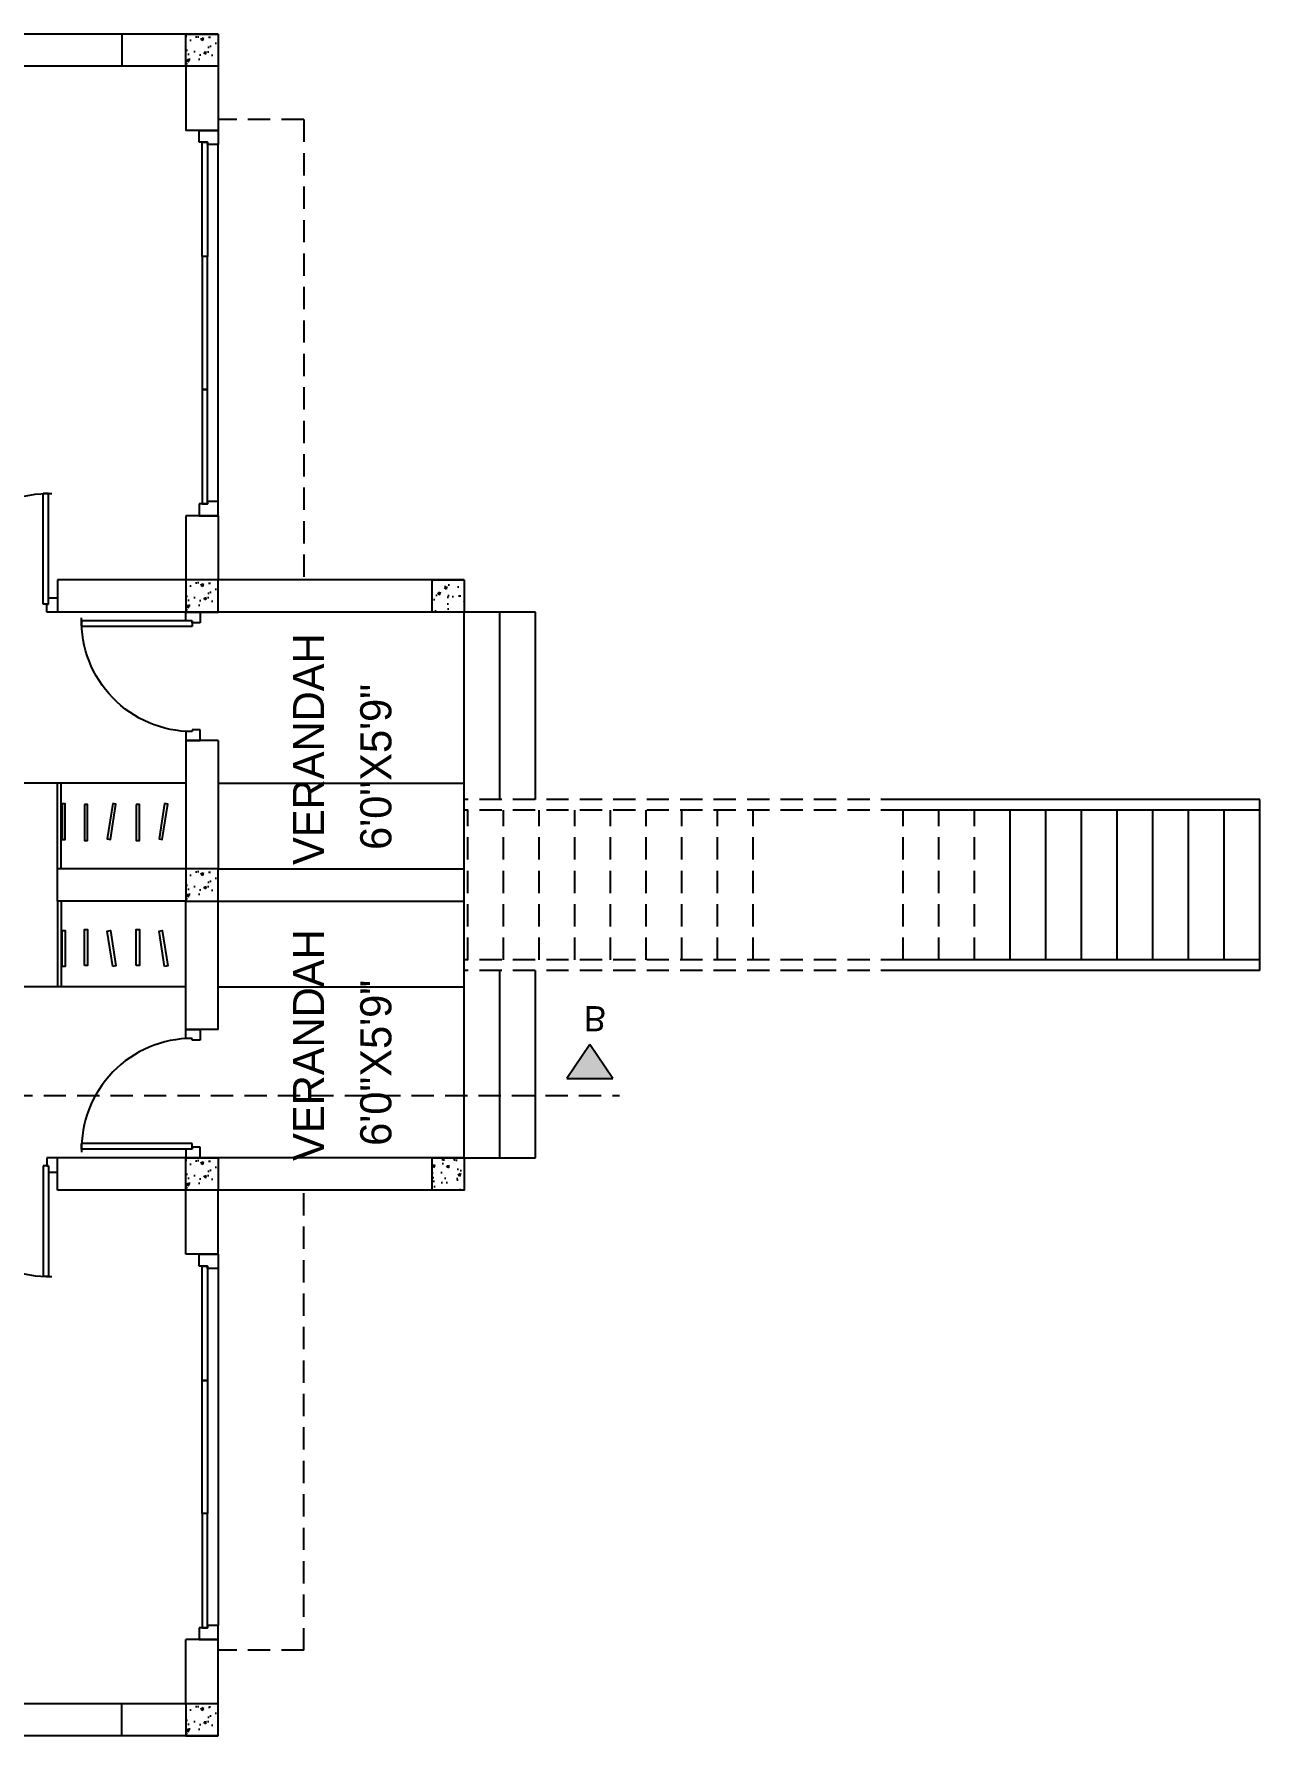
# Model space of a CAD drawing. Extents: x 173554 to 176562, y -34760 to -32805.
# Drawn here: x 176218.2 to 176561.7, y -33709.4 to -33232.4 of the extents above; entities that cross this region are included whole.
import ezdxf
from ezdxf.enums import TextEntityAlignment as Align

# ---------------------------------------------------------------- set-up
doc = ezdxf.new("R2010")
doc.units = 0
doc.header["$LTSCALE"] = 25
doc.header["$MEASUREMENT"] = 0
for name, pattern in [('DASHDOT', [1, 0.5, -0.25, 0, -0.25]), ('HIDDEN', [0.375, 0.25, -0.125]), ('HIDDEN2', [0.1875, 0.125, -0.0625])]:
    doc.linetypes.add(name, pattern=pattern)
doc.layers.get('0').update_dxf_attribs({"linetype": 'CONTINUOUS'})
for name, color, linetype in [('COLUMN', 31, 'CONTINUOUS'), ('DIMLINE', 254, 'CONTINUOUS'), ('DOOR', 1, 'CONTINUOUS'), ('FURN', 10, 'CONTINUOUS'), ('HATCH', 8, 'CONTINUOUS'), ('sec', 13, 'DASHDOT'), ('text', 2, 'CONTINUOUS'), ('wall', 13, 'CONTINUOUS'), ('WINDOW', 4, 'CONTINUOUS')]:
    doc.layers.add(name, color=color, linetype=linetype)
doc.styles.add('STYLE2', font='')
doc.styles.add('style5', font='')
doc.styles.get('STYLE2').set_extended_font_data('Cooper BlkItHd BT')
doc.styles.get('style5').set_extended_font_data('Geometr415 Md BT')
pattern_1 = [(140, (134340.509, -209108.269), (0.62752135, 7.17260183), [0.75, -8.25]), (85, (134340.509, -209108.269), (-7.52192134, -1.38751334), [0.6, -6.6]), (190.4514, (134340.561, -209107.671), (-6.89439542, 5.78509382), [0.6374019, -7.01142112]), (136.1842, (134338.509, -209108.269), (1.65519014, 10.6724105), [1.125, -12.375]), (186.6356, (134338.647, -209107.38), (-9.7411787, 9.34662706), [0.9561029, -10.51713]), (81.1842, (134338.509, -209108.269), (-9.741186, 9.34661945), [0.9, -9.9]), (111, (134339.009, -209107.269), (4.0261889, 5.96907052), [0.75, -8.25]), (56, (134339.009, -209107.269), (-7.25150045, 2.43315332), [0.6, -6.6]), (161.4514, (134339.344, -209106.7715), (-3.22530497, 8.40222629), [0.6374019, -7.01142112]), (127.5, (134340.5088, -209108.269), (-3.32893854, 0.121598553), [0, -6.52, 0, -6.7, 0, -6.625]), (97.5, (134340.5088, -209108.269), (-3.94411712, 2.630695374), [0, -3.82, 0, -6.37, 0, -2.525]), (57.5, (134340.5088, -209110.499), (0.225548717, 5.33822436), [0, -2.5, 0, -7.8, 0, -10.35]), (47.5, (134340.509, -209111.499), (-1.00104982, 5.83186169), [0, -3.25, 0, -5.18, 0, -7.35])]

# ---------------------------------------------------------------- blocks, each defined once
blk = doc.blocks.new('DR1H902')
at = {"color": 0}
for p, q in [((-0.5, 0), (-0.5, 1)), ((-0.5, 1), (-0.45, 1)), ((-0.45, 0), (-0.45, 1)), ((-0.5, 0), (-0.45, 0))]:
    blk.add_line(p, q, dxfattribs=at)
blk.add_arc((-0.5, 0), 1, 0, 91.707, dxfattribs=at)
blk = doc.blocks.new('A$C3B4262AC')
at = {"layer": 'DOOR'}
for p, q in [((0, 4), (0, 0)), ((2.5, 4), (0, 4)), ((2.5, 2.25), (2.5, 4)), ((0, 0), (3, 0)), ((3, 2.25), (2.5, 2.25)), ((3, 0), (3, 2.25))]:
    blk.add_line(p, q, dxfattribs=at)
blk = doc.blocks.new('A$C1F9E242A')
blk.add_blockref('A$C3B4262AC', (0, 0))
at = {"xscale": -1}
blk.add_blockref('A$C3B4262AC', (36, 0), dxfattribs=at)
at = {"layer": 'DOOR', "xscale": -31, "yscale": 31, "zscale": 68.88888888888889}
blk.add_blockref('DR1H902', (18, 2.25), dxfattribs=at)
blk = doc.blocks.new('*U72')
blk.add_blockref('A$C1F9E242A', (-36, -2))
blk = doc.blocks.new('*U73')
blk.add_blockref('A$C1F9E242A', (-36, -2))

msp = doc.modelspace()

# ---------------------------------------------------------------- hatches: boundary and pattern name
at = {"layer": 'HATCH'}
h = msp.add_hatch(dxfattribs=at)
h.set_pattern_fill('AR-CONC', color=8, angle=90, style=0)
h.set_pattern_definition([(140, (138568.203, -206726.429), (0.62752135, 7.17260183), [0.75, -8.25]), (85, (138568.203, -206726.429), (-7.52192134, -1.38751334), [0.6, -6.6]), (190.4514, (138568.2554, -206725.831), (-6.89439542, 5.78509382), [0.6374019, -7.01142112]), (136.1842, (138566.203, -206726.429), (1.65519014, 10.6724105), [1.125, -12.375]), (186.6356, (138566.341, -206725.539), (-9.7411787, 9.34662706), [0.9561029, -10.51713]), (81.1842, (138566.203, -206726.429), (-9.741186, 9.34661945), [0.9, -9.9]), (111, (138566.703, -206725.429), (4.0261889, 5.96907052), [0.75, -8.25]), (56, (138566.703, -206725.429), (-7.25150045, 2.43315332), [0.6, -6.6]), (161.4514, (138567.039, -206724.931), (-3.22530497, 8.40222629), [0.6374019, -7.01142112]), (127.5, (138568.2031, -206726.4288), (-3.32893854, 0.121598553), [0, -6.52, 0, -6.7, 0, -6.625]), (97.5, (138568.203, -206726.4288), (-3.94411712, 2.630695374), [0, -3.82, 0, -6.37, 0, -2.525]), (57.5, (138568.2031, -206728.6588), (0.225548717, 5.33822436), [0, -2.5, 0, -7.8, 0, -10.35]), (47.5, (138568.203, -206729.6588), (-1.00104982, 5.83186169), [0, -3.25, 0, -5.18, 0, -7.35])])
h.paths.add_polyline_path([(176260.73, -33232.37), (176260.73, -33241.37), (176269.73, -33241.37), (176269.73, -33232.37)])
h = msp.add_hatch(dxfattribs=at)
h.set_pattern_fill('AR-CONC', color=8, angle=90, style=0)
h.set_pattern_definition([(140, (138568.203, -206879.429), (0.62752135, 7.17260183), [0.75, -8.25]), (85, (138568.203, -206879.429), (-7.52192134, -1.38751334), [0.6, -6.6]), (190.4514, (138568.2554, -206878.831), (-6.89439542, 5.78509382), [0.6374019, -7.01142112]), (136.1842, (138566.203, -206879.429), (1.65519014, 10.6724105), [1.125, -12.375]), (186.6356, (138566.341, -206878.539), (-9.7411787, 9.34662706), [0.9561029, -10.51713]), (81.1842, (138566.203, -206879.429), (-9.741186, 9.34661945), [0.9, -9.9]), (111, (138566.703, -206878.429), (4.0261889, 5.96907052), [0.75, -8.25]), (56, (138566.703, -206878.429), (-7.25150045, 2.43315332), [0.6, -6.6]), (161.4514, (138567.039, -206877.931), (-3.22530497, 8.40222629), [0.6374019, -7.01142112]), (127.5, (138568.2031, -206879.4288), (-3.32893854, 0.121598553), [0, -6.52, 0, -6.7, 0, -6.625]), (97.5, (138568.203, -206879.4288), (-3.94411712, 2.630695374), [0, -3.82, 0, -6.37, 0, -2.525]), (57.5, (138568.2031, -206881.6588), (0.225548717, 5.33822436), [0, -2.5, 0, -7.8, 0, -10.35]), (47.5, (138568.203, -206882.6588), (-1.00104982, 5.83186169), [0, -3.25, 0, -5.18, 0, -7.35])])
h.paths.add_polyline_path([(176260.73, -33385.37), (176260.73, -33394.37), (176269.73, -33394.37), (176269.73, -33385.37)])
h = msp.add_hatch(dxfattribs=at)
h.set_pattern_fill('AR-CONC', color=8, angle=90, style=0)
h.set_pattern_definition(pattern_1)
h.paths.add_polyline_path([(176329.73, -33394.37), (176338.73, -33394.37), (176338.73, -33385.37), (176329.73, -33385.37)])
h = msp.add_hatch(dxfattribs=at)
h.set_pattern_fill('AR-CONC', color=8, angle=90, style=0)
h.set_pattern_definition([(140, (138568.203, -206960.43), (0.62752135, 7.17260183), [0.75, -8.25]), (85, (138568.203, -206960.43), (-7.52192134, -1.38751334), [0.6, -6.6]), (190.4514, (138568.2554, -206959.8325), (-6.89439542, 5.78509382), [0.6374019, -7.01142112]), (136.1842, (138566.203, -206960.43), (1.65519014, 10.6724105), [1.125, -12.375]), (186.6356, (138566.341, -206959.541), (-9.7411787, 9.34662706), [0.9561029, -10.51713]), (81.1842, (138566.203, -206960.43), (-9.741186, 9.34661945), [0.9, -9.9]), (111, (138566.703, -206959.43), (4.0261889, 5.96907052), [0.75, -8.25]), (56, (138566.703, -206959.43), (-7.25150045, 2.43315332), [0.6, -6.6]), (161.4514, (138567.039, -206958.933), (-3.22530497, 8.40222629), [0.6374019, -7.01142112]), (127.5, (138568.2031, -206960.4303), (-3.32893854, 0.121598553), [0, -6.52, 0, -6.7, 0, -6.625]), (97.5, (138568.203, -206960.4303), (-3.94411712, 2.630695374), [0, -3.82, 0, -6.37, 0, -2.525]), (57.5, (138568.2031, -206962.6603), (0.225548717, 5.33822436), [0, -2.5, 0, -7.8, 0, -10.35]), (47.5, (138568.203, -206963.6603), (-1.00104982, 5.83186169), [0, -3.25, 0, -5.18, 0, -7.35])])
h.paths.add_polyline_path([(176260.73, -33466.37), (176260.73, -33475.37), (176269.73, -33475.37), (176269.73, -33466.37)])
h = msp.add_hatch(dxfattribs=at)
h.set_pattern_fill('AR-CONC', color=8, angle=90, style=0)
h.set_pattern_definition([(140, (138568.203, -207041.432), (0.62752135, 7.17260183), [0.75, -8.25]), (85, (138568.203, -207041.432), (-7.52192134, -1.38751334), [0.6, -6.6]), (190.4514, (138568.2554, -207040.834), (-6.89439542, 5.78509382), [0.6374019, -7.01142112]), (136.1842, (138566.203, -207041.432), (1.65519014, 10.6724105), [1.125, -12.375]), (186.6356, (138566.341, -207040.542), (-9.7411787, 9.34662706), [0.9561029, -10.51713]), (81.1842, (138566.203, -207041.432), (-9.741186, 9.34661945), [0.9, -9.9]), (111, (138566.703, -207040.432), (4.0261889, 5.96907052), [0.75, -8.25]), (56, (138566.703, -207040.432), (-7.25150045, 2.43315332), [0.6, -6.6]), (161.4514, (138567.039, -207039.934), (-3.22530497, 8.40222629), [0.6374019, -7.01142112]), (127.5, (138568.2031, -207041.4317), (-3.32893854, 0.121598553), [0, -6.52, 0, -6.7, 0, -6.625]), (97.5, (138568.203, -207041.4317), (-3.94411712, 2.630695374), [0, -3.82, 0, -6.37, 0, -2.525]), (57.5, (138568.2031, -207043.6617), (0.225548717, 5.33822436), [0, -2.5, 0, -7.8, 0, -10.35]), (47.5, (138568.203, -207044.6617), (-1.00104982, 5.83186169), [0, -3.25, 0, -5.18, 0, -7.35])])
h.paths.add_polyline_path([(176260.73, -33547.37), (176260.73, -33556.37), (176269.73, -33556.37), (176269.73, -33547.37)])
h = msp.add_hatch(dxfattribs=at)
h.set_pattern_fill('AR-CONC', color=8, angle=90, style=0)
h.set_pattern_definition(pattern_1)
h.paths.add_polyline_path([(176329.73, -33547.37), (176329.73, -33556.37), (176338.73, -33556.37), (176338.73, -33547.37)])
h = msp.add_hatch(dxfattribs=at)
h.set_pattern_fill('AR-CONC', color=8, angle=90, style=0)
h.set_pattern_definition([(140, (138568.203, -207194.43), (0.62752135, 7.17260183), [0.75, -8.25]), (85, (138568.203, -207194.43), (-7.52192134, -1.38751334), [0.6, -6.6]), (190.4514, (138568.2554, -207193.8325), (-6.89439542, 5.78509382), [0.6374019, -7.01142112]), (136.1842, (138566.203, -207194.43), (1.65519014, 10.6724105), [1.125, -12.375]), (186.6356, (138566.341, -207193.541), (-9.7411787, 9.34662706), [0.9561029, -10.51713]), (81.1842, (138566.203, -207194.43), (-9.741186, 9.34661945), [0.9, -9.9]), (111, (138566.703, -207193.43), (4.0261889, 5.96907052), [0.75, -8.25]), (56, (138566.703, -207193.43), (-7.25150045, 2.43315332), [0.6, -6.6]), (161.4514, (138567.039, -207192.933), (-3.22530497, 8.40222629), [0.6374019, -7.01142112]), (127.5, (138568.2031, -207194.4303), (-3.32893854, 0.121598553), [0, -6.52, 0, -6.7, 0, -6.625]), (97.5, (138568.203, -207194.4303), (-3.94411712, 2.630695374), [0, -3.82, 0, -6.37, 0, -2.525]), (57.5, (138568.2031, -207196.6603), (0.225548717, 5.33822436), [0, -2.5, 0, -7.8, 0, -10.35]), (47.5, (138568.203, -207197.6603), (-1.00104982, 5.83186169), [0, -3.25, 0, -5.18, 0, -7.35])])
h.paths.add_polyline_path([(176260.73, -33700.37), (176260.73, -33709.37), (176269.73, -33709.37), (176269.73, -33700.37)])
at = {"layer": 'sec'}
msp.add_hatch(color=8, dxfattribs=at).paths.add_polyline_path([(176367.44, -33525.09), (176373.89, -33515.54), (176380.35, -33525.09)])

# ---------------------------------------------------------------- linework, layer by layer
at = {"linetype": 'HIDDEN'}
for p, q in [((176293.73, -33256.37), (176269.73, -33256.37)), ((176293.73, -33256.37), (176293.73, -33385.37)), ((176293.73, -33685.37), (176293.73, -33556.37)), ((176293.73, -33685.37), (176269.73, -33685.37))]:
    msp.add_line(p, q, dxfattribs=at)
for p, q in [((176269.73, -33363.37), (176269.73, -33263.37)), ((176338.73, -33385.37), (176269.73, -33385.37)), ((176329.73, -33394.37), (176260.73, -33394.37)), ((176338.73, -33446.87), (176338.73, -33394.37)), ((176358.73, -33394.37), (176338.73, -33394.37)), ((176348.73, -33446.87), (176348.73, -33394.37)), ((176358.73, -33446.87), (176358.73, -33394.37)), ((176269.73, -33442.37), (176338.73, -33442.37)), ((176561.73, -33446.87), (176461.73, -33446.87)), ((176561.73, -33494.87), (176561.73, -33446.87)), ((176561.73, -33449.87), (176461.73, -33449.87)), ((176491.73, -33491.87), (176491.73, -33449.87)), ((176501.73, -33491.87), (176501.73, -33449.87)), ((176511.73, -33491.87), (176511.73, -33449.87)), ((176521.73, -33491.87), (176521.73, -33449.87)), ((176531.73, -33491.87), (176531.73, -33449.87)), ((176541.73, -33491.87), (176541.73, -33449.87)), ((176551.73, -33491.87), (176551.73, -33449.87)), ((176338.73, -33547.37), (176338.73, -33494.87)), ((176348.73, -33547.37), (176348.73, -33494.87)), ((176358.73, -33547.37), (176358.73, -33494.87)), ((176561.73, -33491.87), (176461.73, -33491.87)), ((176561.73, -33494.87), (176461.73, -33494.87)), ((176269.73, -33499.37), (176338.73, -33499.37)), ((176338.73, -33547.37), (176260.73, -33547.37)), ((176338.73, -33556.37), (176269.73, -33556.37)), ((176269.73, -33578.37), (176269.73, -33678.37))]:
    msp.add_line(p, q)
at = {"linetype": 'HIDDEN2', "ltscale": 2}
for p, q in [((176461.73, -33446.87), (176338.73, -33446.87)), ((176338.73, -33449.87), (176338.73, -33446.87)), ((176461.73, -33449.87), (176338.73, -33449.87)), ((176339.73, -33491.87), (176339.73, -33449.87)), ((176349.73, -33491.87), (176349.73, -33449.87)), ((176359.73, -33491.87), (176359.73, -33449.87)), ((176369.73, -33491.87), (176369.73, -33449.87)), ((176369.73, -33491.87), (176369.73, -33449.87)), ((176379.73, -33491.87), (176379.73, -33449.87)), ((176389.73, -33491.87), (176389.73, -33449.87)), ((176399.73, -33491.87), (176399.73, -33449.87)), ((176409.73, -33491.87), (176409.73, -33449.87)), ((176419.73, -33491.87), (176419.73, -33449.87)), ((176461.73, -33491.87), (176461.73, -33449.87)), ((176471.73, -33491.87), (176471.73, -33449.87)), ((176481.73, -33491.87), (176481.73, -33449.87)), ((176461.73, -33491.87), (176338.73, -33491.87)), ((176338.73, -33494.87), (176338.73, -33491.87)), ((176461.73, -33494.87), (176338.73, -33494.87))]:
    msp.add_line(p, q, dxfattribs=at)
at = {"layer": 'COLUMN'}
for points in [[(176269.73, -33232.37), (176269.73, -33241.37), (176260.73, -33241.37), (176260.73, -33232.37)], [(176269.73, -33394.37), (176269.73, -33385.37), (176260.73, -33385.37), (176260.73, -33394.37)], [(176338.73, -33385.37), (176338.73, -33394.37), (176329.73, -33394.37), (176329.73, -33385.37)], [(176269.73, -33475.37), (176269.73, -33466.37), (176260.73, -33466.37), (176260.73, -33475.37)], [(176269.73, -33547.37), (176269.73, -33556.37), (176260.73, -33556.37), (176260.73, -33547.37)], [(176338.73, -33547.37), (176338.73, -33556.37), (176329.73, -33556.37), (176329.73, -33547.37)], [(176269.73, -33709.37), (176269.73, -33700.37), (176260.73, -33700.37), (176260.73, -33709.37)]]:
    msp.add_lwpolyline(points, close=True, dxfattribs=at)
at = {"layer": 'DIMLINE'}
for p, q in [((176338.73, -33491.87), (176338.73, -33449.87)), ((176338.73, -33547.37), (176358.73, -33547.37))]:
    msp.add_line(p, q, dxfattribs=at)
at = {"layer": 'FURN'}
for p, q in [((176260.73, -33442.37), (176188.73, -33442.37)), ((176224.73, -33466.37), (176224.73, -33442.37)), ((176225.73, -33466.37), (176225.73, -33442.37)), ((176224.73, -33475.37), (176224.73, -33499.37)), ((176225.73, -33475.37), (176225.73, -33499.37)), ((176260.73, -33499.37), (176188.73, -33499.37))]:
    msp.add_line(p, q, dxfattribs=at)
at = {"layer": 'FURN', "color": 8}
for points in [[(176226.03, -33448.08), (176226.03, -33458.1), (176226.92, -33458.1), (176226.92, -33448.08)], [(176232.27, -33448.35), (176232.27, -33458.37), (176233.16, -33458.37), (176233.16, -33448.35)], [(176240.22, -33448.05), (176238.67, -33457.92), (176239.54, -33458.09), (176241.1, -33448.23)], [(176246.79, -33448.35), (176246.79, -33458.37), (176247.69, -33458.37), (176247.69, -33448.35)], [(176254.74, -33448.05), (176253.19, -33457.92), (176254.07, -33458.09), (176255.62, -33448.23)], [(176226.03, -33493.67), (176226.03, -33483.65), (176226.92, -33483.65), (176226.92, -33493.67)], [(176232.27, -33493.39), (176232.27, -33483.37), (176233.16, -33483.37), (176233.16, -33493.39)], [(176240.22, -33493.69), (176238.67, -33483.83), (176239.54, -33483.65), (176241.1, -33493.51)], [(176246.79, -33493.39), (176246.79, -33483.37), (176247.69, -33483.37), (176247.69, -33493.39)], [(176254.74, -33493.69), (176253.19, -33483.83), (176254.07, -33483.65), (176255.62, -33493.51)]]:
    msp.add_lwpolyline(points, close=True, dxfattribs=at)
at = {"layer": 'sec', "linetype": 'Continuous'}
for p, q in [((176373.89, -33515.54), (176367.44, -33525.09)), ((176380.35, -33525.09), (176373.89, -33515.54))]:
    msp.add_line(p, q, dxfattribs=at)
at = {"layer": 'wall'}
for p, q in [((176269.73, -33232.37), (175942.73, -33232.37)), ((176242.73, -33232.37), (176242.73, -33241.37)), ((176260.73, -33241.37), (176056.73, -33241.37)), ((176260.73, -33241.37), (176260.73, -33259.37)), ((176269.73, -33241.37), (176269.73, -33259.37)), ((176269.73, -33259.37), (176260.73, -33259.37)), ((176269.73, -33367.37), (176260.73, -33367.37)), ((176260.73, -33367.37), (176260.73, -33394.37)), ((176269.73, -33367.37), (176269.73, -33385.37)), ((176260.73, -33385.37), (176224.73, -33385.37)), ((176224.73, -33385.37), (176224.73, -33394.38)), ((176260.73, -33394.37), (176224.73, -33394.38)), ((176260.73, -33430.37), (176260.73, -33466.37)), ((176269.73, -33430.37), (176260.73, -33430.37)), ((176269.73, -33430.37), (176269.73, -33466.37)), ((176260.73, -33466.37), (176224.73, -33466.37)), ((176224.73, -33475.37), (176224.73, -33466.37)), ((176269.73, -33466.37), (176338.73, -33466.37)), ((176338.73, -33475.37), (176338.73, -33466.37)), ((176260.73, -33475.37), (176224.73, -33475.37)), ((176260.73, -33511.37), (176260.73, -33475.37)), ((176269.73, -33511.37), (176269.73, -33475.37)), ((176269.73, -33475.37), (176338.73, -33475.37)), ((176269.73, -33511.37), (176260.73, -33511.37)), ((176367.44, -33525.09), (176380.35, -33525.09)), ((176260.73, -33547.37), (176224.73, -33547.37)), ((176224.73, -33556.37), (176224.73, -33547.37)), ((176260.73, -33574.37), (176260.73, -33547.37)), ((176260.73, -33556.37), (176224.73, -33556.37)), ((176269.73, -33574.37), (176269.73, -33556.37)), ((176269.73, -33574.37), (176260.73, -33574.37)), ((176269.73, -33682.37), (176260.73, -33682.37)), ((176260.73, -33700.37), (176260.73, -33682.37)), ((176269.73, -33700.37), (176269.73, -33682.37)), ((176260.73, -33700.37), (176056.73, -33700.37)), ((176242.73, -33709.37), (176242.73, -33700.37)), ((176269.73, -33709.37), (175942.73, -33709.37))]:
    msp.add_line(p, q, dxfattribs=at)
at = {"layer": 'wall', "linetype": 'HIDDEN'}
msp.add_line((175892.73, -33529.91), (176382.22, -33529.91), dxfattribs=at)
at = {"layer": 'WINDOW', "color": 4}
for points in [[(176265.23, -33262.71), (176266.73, -33262.71), (176266.73, -33294.71), (176265.23, -33294.71)], [(176265.23, -33332.04), (176266.73, -33332.04), (176266.73, -33294.71), (176265.23, -33294.71)], [(176265.23, -33364.04), (176266.73, -33364.04), (176266.73, -33332.04), (176265.23, -33332.04)], [(176265.23, -33577.71), (176266.73, -33577.71), (176266.73, -33609.71), (176265.23, -33609.71)], [(176265.23, -33609.71), (176266.73, -33609.71), (176266.73, -33647.04), (176265.23, -33647.04)], [(176265.23, -33679.04), (176266.73, -33679.04), (176266.73, -33647.04), (176265.23, -33647.04)]]:
    msp.add_lwpolyline(points, close=True, dxfattribs=at)

# ---------------------------------------------------------------- block references
at = {"yscale": 1.333333333343035, "zscale": 1.333333333333333, "rotation": 90}
for p, xscale in [((176269.73, -33259.37), -1.333333333313931), ((176269.73, -33367.37), 1.333333333313931), ((176269.73, -33574.37), -1.333333333313931), ((176269.73, -33682.37), 1.333333333343035)]:
    msp.add_blockref('A$C3B4262AC', p, dxfattribs=dict(at, xscale=xscale))
at = {"layer": 'DOOR'}
msp.add_blockref('*U72', (176224.73, -33392.37), dxfattribs=at)
at = {"layer": 'DOOR', "rotation": 90}
msp.add_blockref('*U73', (176262.73, -33394.37), dxfattribs=at)
at = {"layer": 'DOOR', "xscale": -1}
for p, rotation in [((176262.73, -33547.37), 90), ((176224.73, -33549.37), 180)]:
    msp.add_blockref('*U72', p, dxfattribs=dict(at, rotation=rotation))

# ---------------------------------------------------------------- texts
at = {"layer": 'sec', "color": 2, "style": 'STYLE2', "text_generation_flag": 2}
msp.add_text('B', height=7.07, rotation=180, dxfattribs=at).set_placement((176375.39, -33504.83), align=Align.CENTER)
at = {"layer": 'text', "style": 'style5'}
for s, p in [('VERANDAH', (176299.46, -33465.25)), ('6\'0"X5\'9"', (176318.3, -33461.05)), ('VERANDAH', (176299.46, -33548.2)), ('6\'0"X5\'9"', (176318.3, -33543.99))]:
    msp.add_text(s, height=8.733, rotation=90, dxfattribs=at).set_placement(p)

doc.saveas('drawing.dxf')
